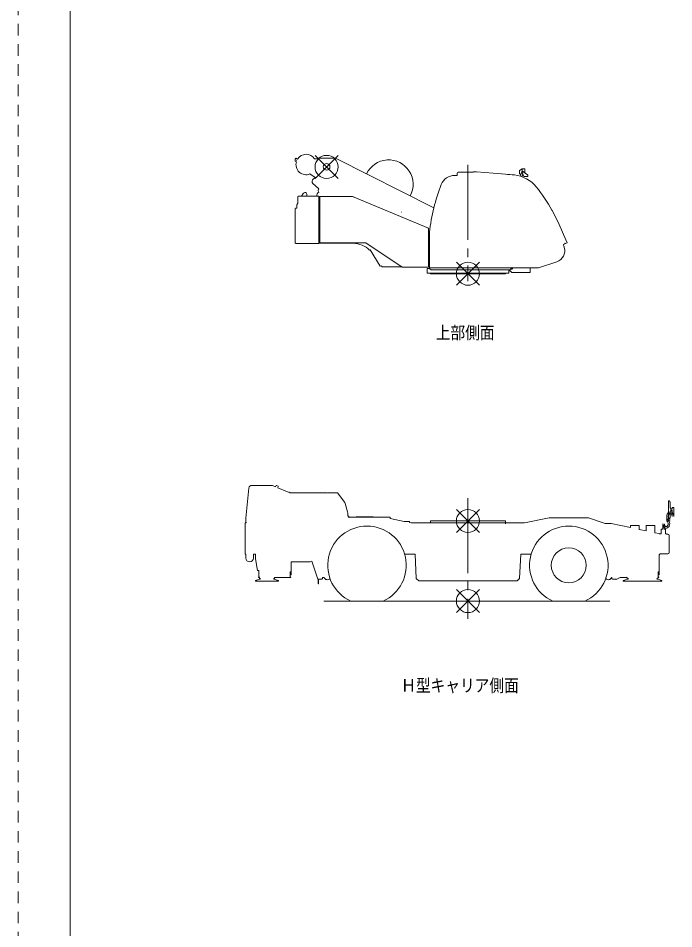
# Model space of a CAD drawing. Units: millimetres on the paper. Extents: x -420 to 420, y -297 to 297.
# Drawn here: x -420.5 to -306.8, y -158 to 0 of the extents above; entities that cross this region are included whole.
import ezdxf
from ezdxf.enums import TextEntityAlignment as Align

# ---------------------------------------------------------------- set-up
doc = ezdxf.new("R2010")
doc.units = ezdxf.units.MM
doc.linetypes.add('USER1', pattern=[3.5, 2, -1.5])
doc.linetypes.add('USER2', pattern=[17.5, 13, -1.5, 1.5, -1.5])
doc.layers.add('0-0_0', color=7, linetype='Continuous', lineweight=18)
doc.layers.add('0-1_1', color=7, linetype='USER1', lineweight=18)
doc.styles.add('ＭＳ ゴシック', font='')
doc.styles.get('ＭＳ ゴシック').set_extended_font_data('MS Gothic')

msp = doc.modelspace()

# ---------------------------------------------------------------- linework, layer by layer
at = {"layer": '0-0_0'}
for p, q in [((-372.441, -24.447), (-372.373, -24.295)), ((-372.441, -24.447), (-372.441, -24.813)), ((-372.265, -24.892), (-372.441, -24.813)), ((-372.06, -24.436), (-372.373, -24.295)), ((-369.097, -24.391), (-368.574, -24.391)), ((-368.574, -24.281), (-365.675, -24.281)), ((-368.574, -24.281), (-368.574, -24.391)), ((-365.337, -24.362), (-348.416, -32.893)), ((-341.625, -26.733), (-341.624, -26.634)), ((-341.035, -26.641), (-341.624, -26.634)), ((-341.035, -26.641), (-338.142, -26.855)), ((-333.093, -26.144), (-333.543, -26.389)), ((-333.543, -26.389), (-333.543, -26.989)), ((-333.186, -26.642), (-333.431, -27.395)), ((-332.793, -27.439), (-333.133, -26.732)), ((-333.093, -26.144), (-332.893, -26.114)), ((-333.093, -26.144), (-333.093, -26.547)), ((-332.158, -27.159), (-332.983, -26.609)), ((-332.893, -26.114), (-332.663, -26.114)), ((-332.663, -26.114), (-332.663, -26.822)), ((-332.613, -26.279), (-332.613, -26.855)), ((-368.977, -27.653), (-369.898, -27.021)), ((-369.508, -28.199), (-369.508, -28.472)), ((-369.438, -28.047), (-368.977, -27.653)), ((-344.391, -27.013), (-344.391, -27.27)), ((-338.144, -26.88), (-336.011, -27.038)), ((-336.011, -27.038), (-336.011, -27.05)), ((-333.543, -26.989), (-333.335, -27.102)), ((-333.443, -27.043), (-333.362, -27.183)), ((-332.994, -27.022), (-333.146, -27.488)), ((-333.07, -27.254), (-332.893, -27.264)), ((-333.064, -27.238), (-332.893, -27.264)), ((-332.893, -27.264), (-332.877, -27.264)), ((-332.793, -27.439), (-332.793, -27.451)), ((-332.793, -27.451), (-332.113, -27.451)), ((-332.113, -27.242), (-332.113, -27.451)), ((-368.378, -29.603), (-369.444, -28.619)), ((-368.469, -29.972), (-368.379, -30.161)), ((-368.41, -29.63), (-368.38, -29.601)), ((-371.966, -30.951), (-372.024, -30.951)), ((-371.966, -30.951), (-371.966, -30.891)), ((-371.356, -30.891), (-371.098, -30.423)), ((-370.442, -30.891), (-370.442, -30.591)), ((-362.514, -30.901), (-368.164, -30.901)), ((-368.164, -30.901), (-368.164, -38.951)), ((-362.619, -30.913), (-362.621, -30.913)), ((-362.619, -30.901), (-362.619, -30.913)), ((-362.514, -30.901), (-349.364, -36.401)), ((-362.394, -30.952), (-362.399, -30.963)), ((-362.399, -30.963), (-362.397, -30.964)), ((-372.404, -33.031), (-372.464, -33.031)), ((-372.464, -39.021), (-372.464, -33.031)), ((-372.193, -32.971), (-372.404, -32.971)), ((-372.404, -33.031), (-372.404, -32.971)), ((-372.193, -32.971), (-372.193, -32.301)), ((-372.1, -32.301), (-372.193, -32.301)), ((-355.957, -33.617), (-355.957, -33.64)), ((-327.857, -33.409), (-327.888, -33.426)), ((-327.857, -33.409), (-326.68, -35.767)), ((-326.68, -35.767), (-326.664, -35.761)), ((-325.504, -38.435), (-326.664, -35.761)), ((-349.364, -36.401), (-349.364, -36.561)), ((-349.364, -36.601), (-349.364, -43.001)), ((-349.164, -37.111), (-349.164, -43.241)), ((-372.374, -39.021), (-372.464, -39.021)), ((-372.374, -39.061), (-372.374, -39.021)), ((-368.364, -39.061), (-372.374, -39.061)), ((-368.364, -39.051), (-362.401, -39.051)), ((-360.227, -38.951), (-368.164, -38.951)), ((-360.227, -38.951), (-353.914, -43.201)), ((-325.96, -39.239), (-325.674, -39.146)), ((-325.704, -39.053), (-325.628, -39.028)), ((-325.704, -39.053), (-325.674, -39.146)), ((-325.628, -39.028), (-325.613, -39.076)), ((-325.613, -39.076), (-325.327, -38.984)), ((-325.504, -38.435), (-325.327, -38.984)), ((-359.559, -40.237), (-359.474, -40.184)), ((-357.703, -43.031), (-359.474, -40.184)), ((-330.297, -43.291), (-327.088, -42.234)), ((-357.703, -43.031), (-357.464, -42.941)), ((-357.464, -42.941), (-357.464, -43.101)), ((-357.464, -43.101), (-354.063, -43.101)), ((-349.364, -43.201), (-353.914, -43.201)), ((-349.589, -43.421), (-349.11, -43.421)), ((-349.589, -43.421), (-349.589, -44.221)), ((-349.589, -44.221), (-335.439, -44.221)), ((-349.364, -43.041), (-349.364, -43.201)), ((-349.114, -43.291), (-332.81, -43.291)), ((-349.11, -43.291), (-349.11, -43.456)), ((-348.91, -43.656), (-349.11, -43.456)), ((-349.022, -44.221), (-349.022, -44.321)), ((-347.39, -43.656), (-348.91, -43.656)), ((-339.89, -43.672), (-347.39, -43.672)), ((-339.86, -43.672), (-335.094, -43.672)), ((-336.007, -44.221), (-336.007, -44.321)), ((-335.439, -43.672), (-335.439, -44.221)), ((-335.386, -43.672), (-334.893, -44.093)), ((-335.094, -43.672), (-335.094, -43.291)), ((-334.893, -44.093), (-331.694, -44.093)), ((-334.214, -43.291), (-334.214, -43.308)), ((-333.184, -43.291), (-333.184, -43.308)), ((-332.772, -43.291), (-330.297, -43.291)), ((-331.814, -43.293), (-331.812, -43.291)), ((-331.694, -43.293), (-331.694, -44.093)), ((-349.022, -44.321), (-336.007, -44.321)), ((-379.977, -81.038), (-376.418, -81.038)), ((-375.88, -81.27), (-376.403, -81.041)), ((-375.88, -81.27), (-375.74, -81.063)), ((-375.428, -81.173), (-375.703, -81.052)), ((-375.411, -81.207), (-375.468, -81.45)), ((-373.805, -82.176), (-375.468, -81.45)), ((-373.792, -82.147), (-373.804, -82.174)), ((-373.792, -82.147), (-373.468, -82.288)), ((-366.942, -82.338), (-373.018, -82.338)), ((-365.171, -82.338), (-366.794, -82.338)), ((-363.881, -83.982), (-365.143, -82.352)), ((-363.818, -84.189), (-363.875, -83.994)), ((-307.752, -83.824), (-307.752, -83.779)), ((-307.722, -83.749), (-307.545, -83.749)), ((-307.407, -84.944), (-307.454, -84.064)), ((-307.407, -84.944), (-307.392, -84.967)), ((-307.392, -84.994), (-307.377, -84.994)), ((-307.347, -85.564), (-307.347, -85.024)), ((-307.347, -85.174), (-307.098, -85.174)), ((-307.098, -85.134), (-307.098, -85.174)), ((-307.098, -85.134), (-307.078, -85.134)), ((-307.028, -84.894), (-307.078, -84.944)), ((-307.078, -85.134), (-307.078, -84.944)), ((-307.028, -84.894), (-306.878, -84.894)), ((-306.828, -84.944), (-306.878, -84.894)), ((-306.828, -85.134), (-306.828, -84.944)), ((-306.828, -85.134), (-306.808, -85.134)), ((-306.808, -85.134), (-306.808, -85.454)), ((-363.369, -85.652), (-363.391, -85.658)), ((-363.346, -85.812), (-363.391, -85.658)), ((-363.346, -85.812), (-363.346, -86.379)), ((-363.162, -86.398), (-363.326, -86.398)), ((-363.162, -86.398), (-363.162, -86.694)), ((-363.162, -86.525), (-356.034, -86.525)), ((-361.864, -86.509), (-359.869, -86.509)), ((-361.864, -86.509), (-361.864, -86.525)), ((-359.659, -86.505), (-359.869, -86.505)), ((-359.869, -86.505), (-359.869, -86.525)), ((-359.659, -86.505), (-359.659, -86.525)), ((-359.659, -86.509), (-358.964, -86.509)), ((-358.964, -86.509), (-358.964, -86.525)), ((-355.998, -86.814), (-355.998, -86.561)), ((-355.998, -86.813), (-353.57, -87.301)), ((-332.669, -87.544), (-328.437, -86.694)), ((-321.591, -86.694), (-328.437, -86.694)), ((-318.682, -87.654), (-321.591, -86.694)), ((-307.752, -86.764), (-307.752, -86.809)), ((-307.722, -86.839), (-307.545, -86.839)), ((-307.407, -85.644), (-307.454, -86.524)), ((-307.407, -85.644), (-307.392, -85.622)), ((-307.392, -85.594), (-307.377, -85.594)), ((-307.347, -85.414), (-307.098, -85.414)), ((-307.098, -85.414), (-307.098, -85.454)), ((-307.098, -85.454), (-307.078, -85.454)), ((-307.089, -86.419), (-307.089, -85.494)), ((-307.089, -85.494), (-307.078, -85.494)), ((-307.078, -85.494), (-307.078, -85.454)), ((-306.828, -85.454), (-306.808, -85.454)), ((-306.828, -85.494), (-306.828, -85.454)), ((-306.828, -85.494), (-306.817, -85.494)), ((-306.817, -86.419), (-306.817, -85.494)), ((-380.984, -87.444), (-381.024, -87.444)), ((-380.984, -87.444), (-380.984, -87.544)), ((-352.714, -87.301), (-353.571, -87.301)), ((-352.714, -87.301), (-352.714, -87.324)), ((-352.664, -87.324), (-352.714, -87.324)), ((-352.664, -87.324), (-352.664, -87.483)), ((-352.664, -87.483), (-352.361, -87.544)), ((-352.361, -87.544), (-332.669, -87.544)), ((-349.014, -87.214), (-336.014, -87.214)), ((-349.014, -87.544), (-349.014, -87.214)), ((-336.014, -87.544), (-336.014, -87.214)), ((-336.014, -87.464), (-336.014, -87.694)), ((-318.682, -87.654), (-317.665, -87.654)), ((-317.649, -87.656), (-314.314, -88.361)), ((-314.314, -87.984), (-314.314, -88.361)), ((-314.314, -87.984), (-312.814, -87.984)), ((-312.814, -87.984), (-312.814, -88.677)), ((-310.114, -87.984), (-311.614, -87.984)), ((-311.614, -87.984), (-311.614, -88.931)), ((-310.114, -87.984), (-310.114, -89.248)), ((-308.731, -87.691), (-308.731, -88.617)), ((-308.459, -87.691), (-308.459, -88.617)), ((-308.124, -86.919), (-307.424, -86.919)), ((-308.124, -87.191), (-307.424, -87.191)), ((-312.814, -88.677), (-311.614, -88.931)), ((-310.114, -89.248), (-309.354, -89.409)), ((-309.165, -89.524), (-309.145, -89.524)), ((-309.145, -89.444), (-309.145, -89.524)), ((-308.97, -89.444), (-309.145, -89.444)), ((-308.97, -88.617), (-308.97, -89.444)), ((-308.731, -88.617), (-308.97, -88.617)), ((-308.22, -88.617), (-308.459, -88.617)), ((-308.22, -88.617), (-308.22, -89.444)), ((-308.045, -89.444), (-308.22, -89.444)), ((-308.045, -89.444), (-308.045, -89.524)), ((-307.838, -89.524), (-308.045, -89.524)), ((-307.615, -92.704), (-307.615, -89.747)), ((-381.114, -92.954), (-381.014, -92.954)), ((-381.014, -93.654), (-381.014, -92.954)), ((-379.714, -92.954), (-379.374, -92.954)), ((-379.714, -93.654), (-379.714, -92.954)), ((-379.374, -93.794), (-379.374, -92.954)), ((-353.495, -92.954), (-351.671, -92.954)), ((-351.465, -97.186), (-351.671, -92.954)), ((-333.357, -92.954), (-333.563, -97.186)), ((-333.357, -92.954), (-331.534, -92.954)), ((-309.341, -93.082), (-309.184, -92.924)), ((-309.341, -93.082), (-309.341, -96.531)), ((-309.184, -92.924), (-307.838, -92.924)), ((-378.974, -95.794), (-379.374, -93.794)), ((-369.885, -94.304), (-373.141, -94.304)), ((-373.141, -94.304), (-373.141, -96.531)), ((-369.885, -94.304), (-369.588, -94.201)), ((-368.51, -97.32), (-369.588, -94.201)), ((-378.974, -95.794), (-378.794, -95.794)), ((-378.794, -96.834), (-378.794, -95.794)), ((-373.314, -96.054), (-373.314, -96.934)), ((-373.254, -96.054), (-373.314, -96.054)), ((-373.254, -96.054), (-373.254, -96.304)), ((-373.164, -96.304), (-373.254, -96.304)), ((-373.164, -96.304), (-373.164, -96.531)), ((-309.454, -96.054), (-309.514, -96.054)), ((-309.514, -96.054), (-309.514, -96.834)), ((-309.454, -96.054), (-309.454, -96.304)), ((-309.364, -96.304), (-309.454, -96.304)), ((-309.364, -96.304), (-309.364, -96.531)), ((-379.364, -97.659), (-375.364, -97.659)), ((-379.151, -97.482), (-378.424, -97.254)), ((-379.133, -97.539), (-379.151, -97.482)), ((-378.814, -97.034), (-378.814, -96.934)), ((-378.814, -96.934), (-378.714, -96.934)), ((-378.814, -97.034), (-378.674, -97.034)), ((-378.714, -96.834), (-378.794, -96.834)), ((-378.794, -96.834), (-378.714, -96.834)), ((-378.714, -96.934), (-378.714, -96.834)), ((-378.674, -97.254), (-378.674, -97.034)), ((-378.674, -97.254), (-378.424, -97.254)), ((-376.304, -97.254), (-375.578, -97.482)), ((-376.304, -97.254), (-376.054, -97.254)), ((-376.054, -97.034), (-373.214, -97.034)), ((-376.054, -97.034), (-376.054, -97.254)), ((-375.595, -97.539), (-375.578, -97.482)), ((-375.595, -97.539), (-375.364, -97.539)), ((-375.364, -97.539), (-375.364, -97.659)), ((-373.314, -96.934), (-373.214, -96.934)), ((-373.241, -96.554), (-373.187, -96.554)), ((-373.241, -96.554), (-373.241, -96.577)), ((-373.241, -96.577), (-373.187, -96.577)), ((-373.214, -96.934), (-373.214, -97.034)), ((-368.454, -97.301), (-368.51, -97.32)), ((-368.454, -97.301), (-368.454, -98.109)), ((-367.834, -97.294), (-368.434, -97.294)), ((-368.434, -97.294), (-368.434, -98.109)), ((-367.734, -97.194), (-367.834, -97.294)), ((-367.734, -96.994), (-367.734, -97.194)), ((-367.443, -96.994), (-367.734, -96.994)), ((-351.033, -97.598), (-351.465, -97.186)), ((-351.033, -97.598), (-342.514, -97.598)), ((-342.514, -97.598), (-333.995, -97.598)), ((-333.995, -97.598), (-333.563, -97.186)), ((-318.498, -97.296), (-318.614, -97.215)), ((-317.554, -96.994), (-317.585, -96.994)), ((-317.554, -96.994), (-317.554, -97.224)), ((-317.554, -97.224), (-317.454, -97.324)), ((-316.854, -97.324), (-317.454, -97.324)), ((-316.815, -97.394), (-316.854, -97.324)), ((-316.815, -97.394), (-316.247, -97.077)), ((-315.074, -97.014), (-316.004, -97.014)), ((-315.564, -97.659), (-315.564, -97.539)), ((-315.564, -97.539), (-315.333, -97.539)), ((-315.564, -97.659), (-308.864, -97.659)), ((-315.351, -97.482), (-314.624, -97.254)), ((-315.333, -97.539), (-315.351, -97.482)), ((-315.014, -96.954), (-315.074, -97.014)), ((-315.014, -97.034), (-315.014, -96.954)), ((-315.014, -97.034), (-314.874, -97.034)), ((-314.874, -97.254), (-314.874, -97.034)), ((-314.874, -97.254), (-314.624, -97.254)), ((-309.804, -97.254), (-309.078, -97.482)), ((-309.804, -97.254), (-309.554, -97.254)), ((-309.554, -97.034), (-309.414, -97.034)), ((-309.554, -97.034), (-309.554, -97.254)), ((-309.514, -96.834), (-309.414, -96.934)), ((-309.514, -96.834), (-309.414, -96.934)), ((-309.441, -96.554), (-309.441, -96.577)), ((-309.441, -96.554), (-309.387, -96.554)), ((-309.441, -96.577), (-309.387, -96.577)), ((-309.414, -96.934), (-309.414, -97.034)), ((-309.096, -97.539), (-309.078, -97.482)), ((-309.096, -97.539), (-308.864, -97.539)), ((-308.864, -97.539), (-308.864, -97.659)), ((-368.434, -98.109), (-368.454, -98.109)), ((-367.482, -101.114), (-317.906, -101.114))]:
    msp.add_line(p, q, dxfattribs=at)
at = {"layer": '0-0_0', "color": 1}
for p, q in [((-369.014, -27.791), (-365.014, -23.791)), ((-369.014, -23.791), (-365.014, -27.791)), ((-344.514, -46.321), (-340.514, -42.321)), ((-344.514, -42.321), (-340.514, -46.321)), ((-344.514, -89.214), (-340.514, -85.214)), ((-344.514, -85.214), (-340.514, -89.214)), ((-344.514, -103.114), (-340.514, -99.114)), ((-344.514, -99.114), (-340.514, -103.114))]:
    msp.add_line(p, q, dxfattribs=at)
at = {"layer": '0-0_0', "linetype": 'USER2'}
for p, q in [((-342.514, -25.423), (-342.514, -45.592)), ((-342.514, -83.24), (-342.514, -104.192))]:
    msp.add_line(p, q, dxfattribs=at)
at = {"layer": '0-0_0'}
for points in [[(-372.1, -32.301), (-372.1, -32.241), (-372.024, -32.104), (-372.024, -30.951)], [(-368.364, -39.061), (-368.364, -30.891), (-371.966, -30.891)], [(-380.485, -81.502), (-381.024, -86.743), (-381.024, -87.444)], [(-373.373, -82.308), (-373.018, -82.308), (-373.018, -82.338)], [(-363.369, -85.652), (-363.796, -84.183), (-363.818, -84.189)], [(-381.114, -92.954), (-381.114, -87.544), (-380.984, -87.544)], [(-379.364, -97.659), (-379.364, -97.539), (-379.133, -97.539)]]:
    msp.add_lwpolyline(points, dxfattribs=at)
at = {"layer": '0-0_0', "color": 1}
for centre in [(-367.014, -25.791), (-342.514, -44.321), (-342.514, -87.214), (-342.514, -101.114)]:
    msp.add_circle(centre, 2, dxfattribs=at)
at = {"layer": '0-0_0'}
for centre, radius in [((-367.014, -25.791), 0.575), ((-333.043, -26.689), 0.04), ((-334.915, -43.401), 0.138), ((-334.915, -43.401), 0.138), ((-334.915, -43.401), 0.138), ((-325.014, -94.904), 3.035)]:
    msp.add_circle(centre, radius, dxfattribs=at)
for centre, radius, start, end in [((-370.564, -25.381), 1.77, 34.00899, 147.70121), ((-370.564, -25.381), 1.77, 163.94069, 292.11198), ((-372.293, -24.605), 0.1, 269.65027, 270.34973), ((-372.263, -24.699), 0.012, 180, 320.67982), ((-365.675, -25.031), 0.75, 63.24363, 90), ((-356.259, -28.823), 4.25, 331.85573, 154.6308), ((-344.071, -27.013), 0.32, 89.75957, 180), ((-344.489, -127.272), 100.58, 88.3687, 89.76121), ((-333.043, -26.689), 0.15, 8.04189, 161.96314), ((-333.043, -26.689), 0.1, 53.13185, 205.7047), ((-332.663, -26.279), 0.05, 0, 90), ((-369.308, -28.199), 0.2, 130.49225, 180), ((-344.803, -29.772), 2.5, 90.18465, 158.5153), ((-344.489, -127.272), 100, 89.94391, 90.18457), ((-344.489, -127.272), 100.58, 84.27726, 85.16521), ((-335.016, -32.745), 5.58, 38.65217, 84.27737), ((-332.213, -27.242), 0.1, 0, 56.30508), ((-369.308, -28.472), 0.2, 180, 227.30642), ((-368.198, -29.843), 0.3, 134.92376, 205.46247), ((-317.352, -40.577), 32, 158.51524, 173.78281), ((-354.54, -48.36), 30.58, 29.52146, 38.65236), ((-370.792, -30.591), 0.35, 0, 151.15988), ((-367.608, -31.081), 1.2, 129.94064, 170.89557), ((-368.172, -30.981), 0.008, 270, 0), ((-368.172, -30.981), 0.02, 270, 293.57179), ((-329.898, -31.556), 0.01, 118.83378, 208.91835), ((-329.856, -31.532), 0.01, 28.91835, 118.83378), ((-354.02, -33.64), 0.023, 0, 90), ((-328.216, -33.454), 0.33, 4.88861, 29.51881), ((-349.364, -36.581), 0.02, 90, 270), ((-362.401, -43.051), 4, 44.72598, 90), ((-360.228, -38.955), 0.032, 56.03724, 90), ((-354.54, -48.36), 30, 16.65599, 17.7009), ((-327.714, -40.335), 2, 288.23755, 16.65629), ((-349.364, -43.021), 0.02, 90, 270), ((-349.114, -43.241), 0.05, 180, 270), ((-379.972, -81.554), 0.516, 90, 174.12925), ((-376.418, -81.074), 0.036, 66.41234, 90), ((-375.715, -81.08), 0.03, 66.36895, 145.90576), ((-375.44, -81.2), 0.03, 346.89623, 66.38063), ((-373.419, -82.288), 0.05, 336.4387, 179.19553), ((-366.942, -82.374), 0.036, 16.06211, 90), ((-366.794, -82.374), 0.036, 90, 164.45508), ((-365.171, -82.374), 0.036, 37.93891, 90), ((-307.722, -83.779), 0.03, 90, 180), ((-307.722, -83.824), 0.03, 180, 270), ((-273.177, -85.294), 34.575, 177.61302, 182.38698), ((-307.56, -83.844), 0.0957, 75.20103, 80.82596), ((-307.591, -83.847), 0.11, 54.52522, 60.15016), ((-307.621, -83.853), 0.134, 39.91829, 45.54322), ((-307.65, -83.862), 0.163, 30.07817, 35.7031), ((-307.678, -83.873), 0.193, 23.25715, 28.88208), ((-307.705, -83.888), 0.223, 18.29685, 23.92178), ((-307.73, -83.905), 0.253, 14.51529, 20.14022), ((-307.754, -83.924), 0.281, 11.50938, 17.13431), ((-307.775, -83.945), 0.307, 9.03211, 14.65704), ((-307.795, -83.969), 0.33, 6.92542, 12.55035), ((-307.812, -83.994), 0.351, 5.08369, 10.70862), ((-307.826, -84.021), 0.368, 3.43328, 9.05821), ((-307.838, -84.05), 0.383, 1.92061, 7.54554), ((-307.847, -84.079), 0.394, 0.5049, 6.12984), ((-307.853, -84.109), 0.401, 359.15357, 4.77851), ((-307.856, -84.139), 0.405, 357.83905, 3.46399), ((-307.377, -85.024), 0.03, 0, 90), ((-363.326, -86.378), 0.02, 180, 270), ((-356.034, -86.561), 0.036, 0, 90), ((-307.261, -86.411), 0.772, 169.35079, 186.22579), ((-307.266, -86.459), 0.763, 182.7026, 199.5776), ((-307.27, -86.364), 0.755, 155.85188, 172.72688), ((-307.284, -86.503), 0.732, 196.79219, 213.66719), ((-307.293, -86.322), 0.718, 141.31839, 158.19339), ((-307.327, -86.288), 0.67, 124.89432, 141.76932), ((-307.261, -86.411), 0.5, 169.67783, 186.55283), ((-307.266, -86.459), 0.492, 181.08678, 197.96178), ((-307.27, -86.364), 0.484, 158.08512, 174.96012), ((-307.722, -86.764), 0.03, 90, 180), ((-307.722, -86.809), 0.03, 180, 270), ((-307.284, -86.503), 0.462, 193.43637, 210.31137), ((-307.293, -86.322), 0.448, 145.14598, 162.02098), ((-307.369, -86.265), 0.628, 106.03465, 122.90965), ((-307.315, -86.54), 0.417, 208.02763, 224.90263), ((-307.327, -86.288), 0.401, 129.4763, 146.3513), ((-307.354, -86.567), 0.371, 226.33584, 243.21084), ((-307.369, -86.265), 0.357, 109.67324, 126.54824), ((-307.56, -86.745), 0.0957, 279.17404, 284.79897), ((-307.416, -86.256), 0.607, 85.13831, 102.01331), ((-307.591, -86.742), 0.11, 299.84984, 305.47478), ((-307.621, -86.736), 0.134, 314.45678, 320.08171), ((-307.65, -86.727), 0.163, 324.2969, 329.92183), ((-307.678, -86.715), 0.193, 331.11792, 336.74285), ((-307.705, -86.701), 0.223, 336.07822, 341.70315), ((-307.73, -86.684), 0.253, 339.85978, 345.48471), ((-307.416, -86.256), 0.335, 85.75733, 102.63233), ((-307.754, -86.665), 0.281, 342.86569, 348.49062), ((-307.775, -86.643), 0.307, 345.34296, 350.96789), ((-307.795, -86.619), 0.33, 347.44965, 353.07458), ((-307.812, -86.594), 0.351, 349.29138, 354.91631), ((-307.826, -86.567), 0.368, 350.94179, 356.56672), ((-307.838, -86.539), 0.383, 352.45446, 358.07939), ((-307.847, -86.51), 0.394, 353.87016, 359.4951), ((-307.853, -86.48), 0.401, 355.22149, 0.84643), ((-307.856, -86.45), 0.405, 356.53601, 2.16095), ((-307.464, -86.261), 0.347, 61.05831, 77.93331), ((-307.377, -85.564), 0.03, 270, 0), ((-307.464, -86.261), 0.618, 63.88923, 80.76423), ((-307.508, -86.279), 0.386, 39.73878, 56.61378), ((-307.545, -86.31), 0.433, 22.82355, 39.69855), ((-307.508, -86.279), 0.655, 44.23969, 61.11469), ((-307.572, -86.349), 0.474, 9.14048, 26.01548), ((-307.586, -86.395), 0.497, 357.2366, 14.1116), ((-307.545, -86.31), 0.702, 27.03315, 43.90815), ((-307.572, -86.349), 0.745, 11.95859, 28.83359), ((-307.586, -86.395), 0.769, 358.21393, 15.08893), ((-360.014, -94.904), 6.805, 294.13778, 245.8623), ((-325.014, -94.904), 6.805, 294.13778, 245.86277), ((-307.962, -87.716), 0.769, 178.15015, 195.03025), ((-307.976, -87.762), 0.744, 191.90614, 208.78623), ((-308.003, -87.802), 0.702, 207.00002, 223.88012), ((-308.041, -87.832), 0.654, 224.23272, 241.11282), ((-307.962, -87.716), 0.497, 177.14362, 194.02725), ((-307.976, -87.762), 0.474, 189.06168, 205.94531), ((-308.003, -87.802), 0.433, 202.77064, 219.65427), ((-308.085, -87.85), 0.618, 243.90834, 260.78843), ((-308.041, -87.832), 0.385, 219.72681, 236.61044), ((-308.085, -87.85), 0.347, 241.0957, 257.97933), ((-308.133, -87.854), 0.607, 265.17038, 282.05048), ((-308.133, -87.854), 0.336, 265.82183, 282.70546), ((-308.147, -87.53), 0.611, 70.97093, 87.85103), ((-308.147, -87.53), 0.339, 69.26023, 86.14386), ((-308.18, -87.845), 0.358, 289.72066, 306.60429), ((-308.193, -87.543), 0.37, 46.45289, 63.33652), ((-308.18, -87.845), 0.628, 286.05979, 302.93988), ((-308.222, -87.822), 0.402, 309.48752, 326.37115), ((-308.193, -87.543), 0.64, 50.59486, 67.47496), ((-308.233, -87.569), 0.417, 28.07529, 44.95892), ((-307.315, -86.54), 0.686, 212.50014, 229.37514), ((-308.255, -87.788), 0.449, 325.12815, 342.01178), ((-308.263, -87.606), 0.462, 13.43699, 30.32062), ((-308.222, -87.822), 0.671, 304.90095, 321.78105), ((-308.278, -87.745), 0.484, 338.05176, 354.93539), ((-308.282, -87.651), 0.492, 1.06126, 17.94489), ((-308.287, -87.698), 0.5, 349.64189, 6.52552), ((-308.233, -87.57), 0.686, 32.52931, 49.40941), ((-307.354, -86.567), 0.64, 230.53033, 247.40533), ((-308.255, -87.788), 0.718, 321.30711, 338.1872), ((-308.263, -87.606), 0.732, 16.79287, 33.67296), ((-307.4, -86.581), 0.611, 250.87712, 267.75212), ((-308.278, -87.745), 0.755, 335.8296, 352.7097), ((-308.282, -87.651), 0.763, 2.6855, 19.56559), ((-308.287, -87.698), 0.772, 349.32632, 6.20642), ((-307.4, -86.581), 0.339, 249.0753, 265.9503), ((-309.445, -89.778), 0.38, 41.80063, 76.0681), ((-307.838, -89.747), 0.223, 0, 90), ((-307.838, -92.701), 0.223, 270, 0), ((-380.364, -93.654), 0.65, 180, 0), ((-373.187, -96.531), 0.023, 270, 0), ((-373.187, -96.531), 0.046, 270, 0), ((-366.874, -96.804), 0.6, 198.4626, 319.03394), ((-318.154, -96.804), 0.6, 220.96661, 341.5374), ((-316.004, -97.514), 0.5, 90, 119.12373), ((-309.387, -96.531), 0.046, 270, 0), ((-309.387, -96.531), 0.023, 270, 0)]:
    msp.add_arc(centre, radius, start, end, dxfattribs=at)
at = {"layer": '0-1_1'}
msp.add_line((-420.5, -297), (-420.5, 297), dxfattribs=at)
at = {"layer": '0-1_1', "linetype": 'Continuous'}
msp.add_line((-411.5, 284), (-411.5, -286), dxfattribs=at)

# ---------------------------------------------------------------- texts
at = {"layer": '0-0_0', "style": 'ＭＳ ゴシック', "width": 0.85}
for s, p in [('上部側面', (-348.086, -56.308)), ('Ｈ型キャリア側面', (-354.086, -117.507))]:
    msp.add_text(s, height=2.199, dxfattribs=at).set_placement(p, align=Align.BOTTOM_LEFT)

doc.saveas('drawing.dxf')
